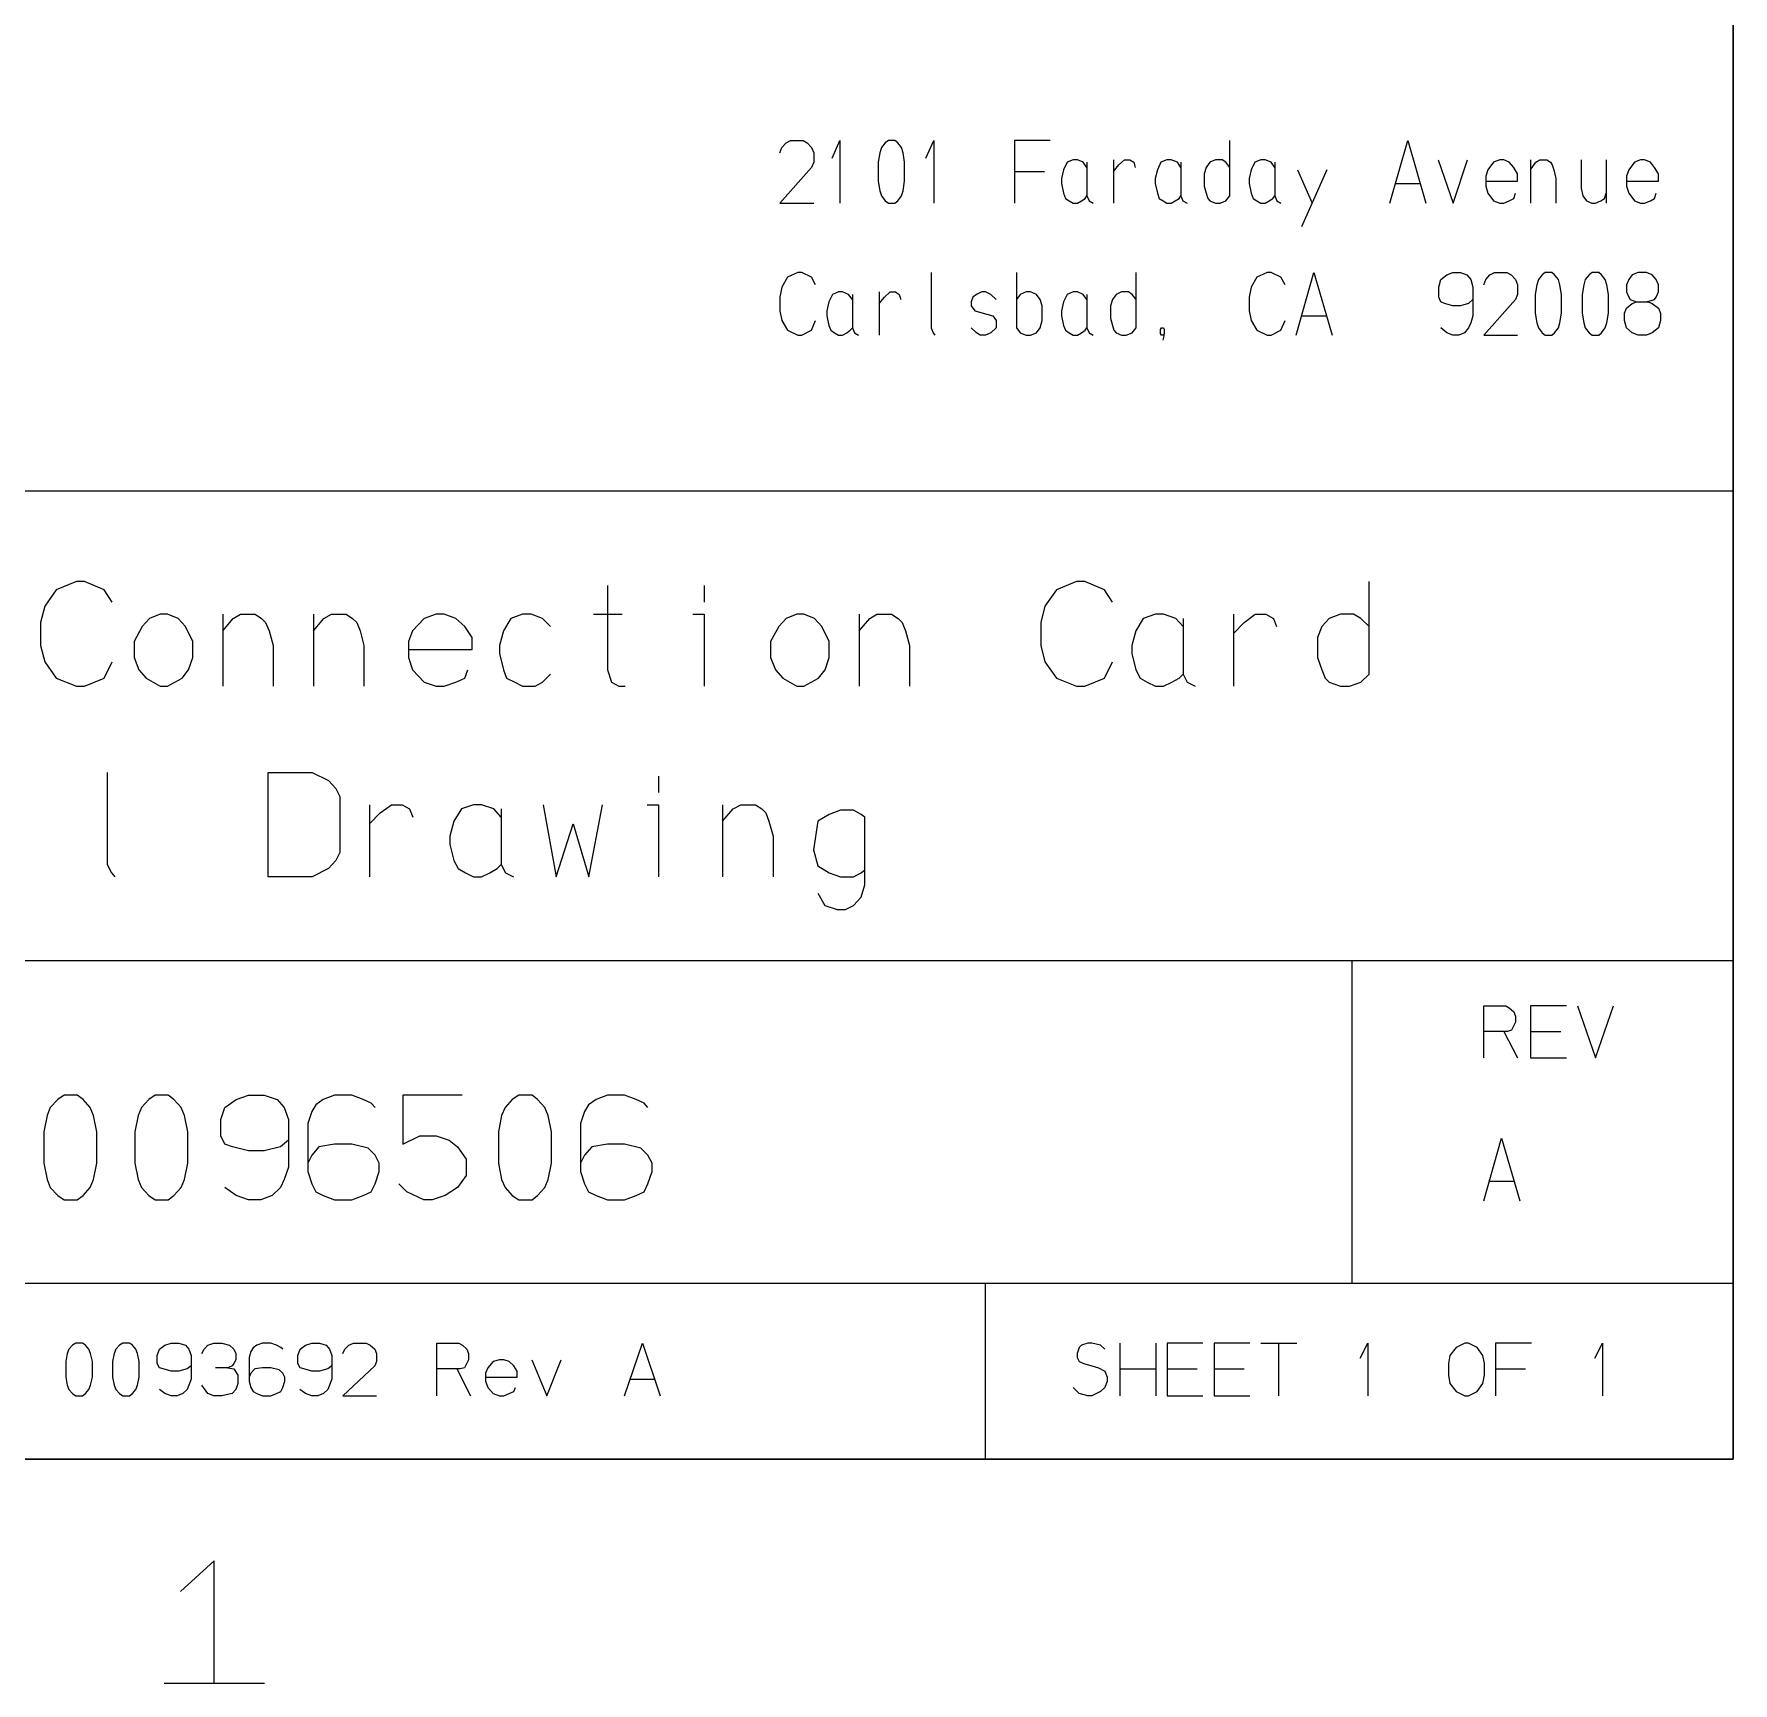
# Model space of a CAD drawing. Extents: x 0 to 1189, y 35 to 806.
# Drawn here: x 1003.1 to 1162.5, y 40.6 to 195.2 of the extents above; entities that cross this region are included whole.
import ezdxf

# ---------------------------------------------------------------- set-up
doc = ezdxf.new("R2010")
doc.units = 0
doc.layers.add('1', color=1, linetype='CONTINUOUS')

msp = doc.modelspace()

# ---------------------------------------------------------------- linework, layer by layer
at = {"layer": '1'}
for p, q in [((1162.45, 776.73), (1162.45, 61.63)), ((1162.45, 61.63), (1162.45, 199.13)), ((1073.25, 184.55), (1073.65, 185)), ((1073.65, 185), (1074.07, 185.23)), ((1074.07, 185.23), (1075.25, 185.23)), ((1075.25, 185.23), (1075.62, 185)), ((1075.62, 185), (1076.05, 184.55)), ((1077.97, 183.55), (1078.7, 185.23)), ((1078.7, 185.23), (1078.7, 179.35)), ((1082.95, 185), (1082.6, 184.55)), ((1083.25, 185.23), (1082.95, 185)), ((1083.85, 185.23), (1083.25, 185.23)), ((1084.12, 185), (1083.85, 185.23)), ((1084.47, 184.55), (1084.12, 185)), ((1086.77, 183.55), (1087.5, 185.23)), ((1087.5, 185.23), (1087.5, 179.35)), ((1098.42, 185.23), (1095.07, 185.23)), ((1095.07, 185.23), (1095.07, 179.35)), ((1115.27, 180.03), (1115.27, 185.23)), ((1130.27, 179.35), (1131.95, 185.23)), ((1131.95, 185.23), (1133.65, 179.35)), ((1073.07, 184.08), (1073.25, 184.55)), ((1076.05, 184.55), (1076.25, 184.08)), ((1076.25, 184.08), (1076.25, 183.18)), ((1082.45, 184.08), (1082.3, 183.18)), ((1082.6, 184.55), (1082.45, 184.08)), ((1084.62, 184.08), (1084.47, 184.55)), ((1084.77, 183.18), (1084.62, 184.08)), ((1100.57, 183.4), (1100, 183.18)), ((1100.97, 183.4), (1100.57, 183.4)), ((1101.52, 183.18), (1100.97, 183.4)), ((1104.37, 183.4), (1104.37, 179.35)), ((1104.87, 182.93), (1105.4, 183.4)), ((1105.4, 183.4), (1105.9, 183.4)), ((1105.9, 183.4), (1106.25, 183.18)), ((1109.37, 183.4), (1108.8, 183.18)), ((1109.77, 183.4), (1109.37, 183.4)), ((1110.35, 183.18), (1109.77, 183.4)), ((1113.92, 183.4), (1113.4, 183.18)), ((1114.55, 183.4), (1113.92, 183.4)), ((1114.9, 183.18), (1114.55, 183.4)), ((1118.17, 183.4), (1117.6, 183.18)), ((1118.57, 183.4), (1118.17, 183.4)), ((1119.15, 183.18), (1118.57, 183.4)), ((1134.8, 183.4), (1136.2, 179.35)), ((1136.2, 179.35), (1137.55, 183.4)), ((1140.57, 183.4), (1140, 183.18)), ((1140.95, 183.4), (1140.57, 183.4)), ((1141.47, 183.18), (1140.95, 183.4)), ((1143.47, 183.4), (1143.47, 179.35)), ((1143.97, 183.18), (1144.32, 183.4)), ((1144.32, 183.4), (1145, 183.4)), ((1145, 183.4), (1145.32, 183.18)), ((1148.22, 183.4), (1148.22, 180.73)), ((1150.55, 183.4), (1150.55, 179.35)), ((1153.77, 183.4), (1153.2, 183.18)), ((1154.15, 183.4), (1153.77, 183.4)), ((1154.7, 183.18), (1154.15, 183.4)), ((1076.05, 182.7), (1073.07, 179.35)), ((1076.25, 183.18), (1076.05, 182.7)), ((1082.3, 183.18), (1082.3, 181.4)), ((1084.77, 181.4), (1084.77, 183.18)), ((1095.07, 182.33), (1097.9, 182.33)), ((1099.67, 182.48), (1099.47, 181.65)), ((1099.47, 181.65), (1099.47, 181.18)), ((1100, 183.18), (1099.67, 182.48)), ((1101.87, 182.7), (1101.52, 183.18)), ((1101.87, 183.18), (1101.87, 180.03)), ((1104.37, 182.33), (1104.87, 182.93)), ((1106.25, 183.18), (1106.4, 182.7)), ((1108.47, 182.48), (1108.27, 181.65)), ((1108.27, 181.65), (1108.27, 181.18)), ((1108.8, 183.18), (1108.47, 182.48)), ((1110.67, 182.7), (1110.35, 183.18)), ((1110.67, 183.18), (1110.67, 180.03)), ((1113.05, 182.7), (1112.87, 182.1)), ((1112.87, 182.1), (1112.87, 180.95)), ((1113.4, 183.18), (1113.05, 182.7)), ((1115.27, 182.7), (1114.9, 183.18)), ((1117.27, 182.48), (1117.07, 181.65)), ((1117.07, 181.65), (1117.07, 181.18)), ((1117.6, 183.18), (1117.27, 182.48)), ((1119.47, 182.7), (1119.15, 183.18)), ((1119.47, 183.18), (1119.47, 180.03)), ((1121.6, 182.48), (1123, 179.35)), ((1124.35, 182.48), (1121.97, 177.13)), ((1139.45, 182.48), (1139.27, 181.88)), ((1139.27, 181.88), (1139.27, 180.95)), ((1140, 183.18), (1139.45, 182.48)), ((1141.9, 182.7), (1141.47, 183.18)), ((1142.25, 182.1), (1141.9, 182.7)), ((1142.25, 181.4), (1142.25, 182.1)), ((1143.47, 182.48), (1143.97, 183.18)), ((1145.32, 183.18), (1145.5, 182.93)), ((1145.5, 182.93), (1145.65, 182.48)), ((1145.65, 182.48), (1145.85, 181.65)), ((1145.85, 181.65), (1145.85, 179.35)), ((1152.67, 182.48), (1152.47, 181.88)), ((1152.47, 181.88), (1152.47, 180.95)), ((1153.2, 183.18), (1152.67, 182.48)), ((1155.1, 182.7), (1154.7, 183.18)), ((1155.45, 182.1), (1155.1, 182.7)), ((1155.45, 181.4), (1155.45, 182.1)), ((1082.3, 181.4), (1082.45, 180.5)), ((1082.45, 180.5), (1082.6, 180.03)), ((1084.47, 180.03), (1084.62, 180.5)), ((1084.62, 180.5), (1084.77, 181.4)), ((1099.47, 181.18), (1099.67, 180.28)), ((1099.67, 180.28), (1099.85, 179.8)), ((1108.27, 181.18), (1108.47, 180.28)), ((1108.47, 180.28), (1108.65, 179.8)), ((1112.87, 180.95), (1113.05, 180.28)), ((1113.05, 180.28), (1113.2, 179.8)), ((1117.07, 181.18), (1117.27, 180.28)), ((1117.27, 180.28), (1117.45, 179.8)), ((1130.77, 181.18), (1133.15, 181.18)), ((1139.27, 181.4), (1142.25, 181.4)), ((1139.27, 180.95), (1139.45, 180.28)), ((1139.45, 180.28), (1140, 179.58)), ((1141.9, 179.8), (1142.05, 180.28)), ((1148.22, 180.73), (1148.37, 180.03)), ((1150.4, 179.8), (1150.55, 180.28)), ((1152.47, 181.4), (1155.45, 181.4)), ((1152.47, 180.95), (1152.67, 180.28)), ((1152.67, 180.28), (1153.2, 179.58)), ((1155.1, 179.8), (1155.25, 180.28)), ((1073.07, 179.35), (1076.25, 179.35)), ((1082.6, 180.03), (1082.95, 179.58)), ((1082.95, 179.58), (1083.25, 179.35)), ((1083.25, 179.35), (1083.85, 179.35)), ((1083.85, 179.35), (1084.12, 179.58)), ((1084.12, 179.58), (1084.47, 180.03)), ((1099.85, 179.8), (1100.2, 179.58)), ((1100.2, 179.58), (1100.57, 179.35)), ((1100.57, 179.35), (1100.97, 179.35)), ((1100.97, 179.35), (1101.35, 179.58)), ((1101.35, 179.58), (1101.7, 179.8)), ((1101.7, 179.8), (1101.87, 180.03)), ((1101.87, 180.03), (1102.07, 179.58)), ((1102.07, 179.58), (1102.45, 179.35)), ((1108.65, 179.8), (1109, 179.58)), ((1109, 179.58), (1109.37, 179.35)), ((1109.37, 179.35), (1109.77, 179.35)), ((1109.77, 179.35), (1110.15, 179.58)), ((1110.15, 179.58), (1110.5, 179.8)), ((1110.5, 179.8), (1110.67, 180.03)), ((1110.67, 180.03), (1110.87, 179.58)), ((1110.87, 179.58), (1111.25, 179.35)), ((1113.2, 179.8), (1113.4, 179.58)), ((1113.4, 179.58), (1113.92, 179.35)), ((1113.92, 179.35), (1114.35, 179.35)), ((1114.35, 179.35), (1114.9, 179.58)), ((1114.9, 179.58), (1115.27, 180.03)), ((1117.45, 179.8), (1117.8, 179.58)), ((1117.8, 179.58), (1118.17, 179.35)), ((1118.17, 179.35), (1118.57, 179.35)), ((1118.57, 179.35), (1118.95, 179.58)), ((1118.95, 179.58), (1119.3, 179.8)), ((1119.3, 179.8), (1119.47, 180.03)), ((1119.47, 180.03), (1119.67, 179.58)), ((1119.67, 179.58), (1120.05, 179.35)), ((1140, 179.58), (1140.57, 179.35)), ((1140.57, 179.35), (1140.95, 179.35)), ((1140.95, 179.35), (1141.47, 179.58)), ((1141.47, 179.58), (1141.9, 179.8)), ((1148.37, 180.03), (1148.72, 179.58)), ((1148.72, 179.58), (1149.22, 179.35)), ((1149.22, 179.35), (1149.55, 179.35)), ((1149.55, 179.35), (1150.05, 179.58)), ((1150.05, 179.58), (1150.4, 179.8)), ((1153.2, 179.58), (1153.77, 179.35)), ((1153.77, 179.35), (1154.15, 179.35)), ((1154.15, 179.35), (1154.7, 179.58)), ((1154.7, 179.58), (1155.1, 179.8)), ((1073.8, 172.4), (1073.25, 171.48)), ((1074.75, 172.85), (1073.8, 172.4)), ((1075.12, 172.85), (1074.75, 172.85)), ((1076.05, 172.4), (1075.12, 172.85)), ((1076.42, 171.7), (1076.05, 172.4)), ((1087.27, 172.85), (1087.27, 167.65)), ((1095.27, 172.85), (1095.27, 167.65)), ((1106.47, 167.65), (1106.47, 172.85)), ((1117.8, 172.4), (1117.27, 171.48)), ((1118.75, 172.85), (1117.8, 172.4)), ((1119.15, 172.85), (1118.75, 172.85)), ((1120.05, 172.4), (1119.15, 172.85)), ((1120.45, 171.7), (1120.05, 172.4)), ((1121.47, 166.98), (1123.15, 172.85)), ((1123.15, 172.85), (1124.85, 166.98)), ((1134.87, 171.48), (1135.05, 172.18)), ((1135.05, 172.18), (1135.6, 172.63)), ((1135.6, 172.63), (1136.17, 172.85)), ((1136.17, 172.85), (1136.9, 172.85)), ((1136.9, 172.85), (1137.5, 172.63)), ((1137.5, 172.63), (1137.85, 172.18)), ((1137.85, 172.18), (1138.05, 171.48)), ((1139.07, 171.7), (1139.27, 172.18)), ((1139.27, 172.18), (1139.65, 172.63)), ((1139.65, 172.63), (1140.07, 172.85)), ((1140.07, 172.85), (1141.25, 172.85)), ((1141.25, 172.85), (1141.65, 172.63)), ((1141.65, 172.63), (1142.05, 172.18)), ((1142.05, 172.18), (1142.25, 171.7)), ((1144.2, 172.18), (1144.05, 171.7)), ((1144.55, 172.63), (1144.2, 172.18)), ((1144.85, 172.85), (1144.55, 172.63)), ((1145.47, 172.85), (1144.85, 172.85)), ((1145.72, 172.63), (1145.47, 172.85)), ((1146.07, 172.18), (1145.72, 172.63)), ((1146.22, 171.7), (1146.07, 172.18)), ((1148.6, 172.18), (1148.45, 171.7)), ((1148.95, 172.63), (1148.6, 172.18)), ((1149.25, 172.85), (1148.95, 172.63)), ((1149.87, 172.85), (1149.25, 172.85)), ((1150.12, 172.63), (1149.87, 172.85)), ((1150.47, 172.18), (1150.12, 172.63)), ((1150.62, 171.7), (1150.47, 172.18)), ((1152.67, 172.18), (1152.47, 171.7)), ((1153, 172.63), (1152.67, 172.18)), ((1153.55, 172.85), (1153, 172.63)), ((1154.35, 172.85), (1153.55, 172.85)), ((1154.87, 172.63), (1154.35, 172.85)), ((1155.25, 172.18), (1154.87, 172.63)), ((1155.45, 171.7), (1155.25, 172.18)), ((1073.25, 171.48), (1073.07, 170.55)), ((1073.07, 170.55), (1073.07, 169.25)), ((1078, 170.8), (1077.65, 170.1)), ((1078.57, 171.03), (1078, 170.8)), ((1078.95, 171.03), (1078.57, 171.03)), ((1079.52, 170.8), (1078.95, 171.03)), ((1079.87, 170.33), (1079.52, 170.8)), ((1079.87, 170.8), (1079.87, 167.65)), ((1082.37, 171.03), (1082.37, 166.98)), ((1082.37, 169.95), (1082.87, 170.55)), ((1082.87, 170.55), (1083.4, 171.03)), ((1083.4, 171.03), (1083.9, 171.03)), ((1083.9, 171.03), (1084.25, 170.8)), ((1084.25, 170.8), (1084.4, 170.33)), ((1091.17, 170.55), (1091.02, 170.1)), ((1091.52, 170.8), (1091.17, 170.55)), ((1092, 171.03), (1091.52, 170.8)), ((1092.35, 171.03), (1092, 171.03)), ((1092.85, 170.8), (1092.35, 171.03)), ((1093.35, 170.33), (1092.85, 170.8)), ((1095.6, 170.8), (1095.27, 170.33)), ((1096.17, 171.03), (1095.6, 170.8)), ((1096.57, 171.03), (1096.17, 171.03)), ((1097.12, 170.8), (1096.57, 171.03)), ((1097.47, 170.33), (1097.12, 170.8)), ((1100, 170.8), (1099.67, 170.1)), ((1100.57, 171.03), (1100, 170.8)), ((1100.97, 171.03), (1100.57, 171.03)), ((1101.52, 170.8), (1100.97, 171.03)), ((1101.87, 170.33), (1101.52, 170.8)), ((1101.87, 170.8), (1101.87, 167.65)), ((1104.6, 170.8), (1104.25, 170.33)), ((1105.12, 171.03), (1104.6, 170.8)), ((1105.75, 171.03), (1105.12, 171.03)), ((1106.1, 170.8), (1105.75, 171.03)), ((1106.47, 170.33), (1106.1, 170.8)), ((1117.27, 171.48), (1117.07, 170.55)), ((1117.07, 170.55), (1117.07, 169.25)), ((1134.87, 170.55), (1134.87, 171.48)), ((1135.05, 170.1), (1134.87, 170.55)), ((1138.05, 171.48), (1138.05, 168.8)), ((1142.25, 170.8), (1142.05, 170.33)), ((1142.25, 171.7), (1142.25, 170.8)), ((1144.05, 171.7), (1143.9, 170.8)), ((1143.9, 170.8), (1143.9, 169.03)), ((1146.37, 170.8), (1146.22, 171.7)), ((1146.37, 169.03), (1146.37, 170.8)), ((1148.45, 171.7), (1148.3, 170.8)), ((1148.3, 170.8), (1148.3, 169.03)), ((1150.77, 170.8), (1150.62, 171.7)), ((1150.77, 169.03), (1150.77, 170.8)), ((1152.47, 171.7), (1152.47, 171.03)), ((1152.47, 171.03), (1152.67, 170.55)), ((1152.67, 170.55), (1152.82, 170.33)), ((1155.1, 170.33), (1155.25, 170.55)), ((1155.25, 170.55), (1155.45, 171.03)), ((1155.45, 171.03), (1155.45, 171.7)), ((1073.07, 169.25), (1073.25, 168.35)), ((1077.65, 170.1), (1077.47, 169.25)), ((1077.47, 169.25), (1077.47, 168.8)), ((1091.02, 170.1), (1091.02, 169.73)), ((1091.02, 169.73), (1091.35, 169.25)), ((1091.35, 169.25), (1093.05, 168.8)), ((1097.67, 169.73), (1097.47, 170.33)), ((1097.67, 168.35), (1097.67, 169.73)), ((1099.67, 170.1), (1099.47, 169.25)), ((1099.47, 169.25), (1099.47, 168.8)), ((1104.25, 170.33), (1104.07, 169.73)), ((1104.07, 169.73), (1104.07, 168.58)), ((1117.07, 169.25), (1117.27, 168.35)), ((1135.4, 169.95), (1135.05, 170.1)), ((1136.17, 169.73), (1135.4, 169.95)), ((1136.9, 169.73), (1136.17, 169.73)), ((1137.65, 169.95), (1136.9, 169.73)), ((1138.05, 170.33), (1137.65, 169.95)), ((1142.05, 170.33), (1139.07, 166.98)), ((1143.9, 169.03), (1144.05, 168.13)), ((1146.22, 168.13), (1146.37, 169.03)), ((1148.3, 169.03), (1148.45, 168.13)), ((1150.62, 168.13), (1150.77, 169.03)), ((1152.27, 169.03), (1152.47, 169.5)), ((1152.27, 168.35), (1152.27, 169.03)), ((1152.47, 169.5), (1153, 169.95)), ((1152.82, 170.33), (1153.4, 170.1)), ((1153, 169.95), (1153.4, 170.1)), ((1153.4, 170.1), (1154.5, 170.1)), ((1154.35, 170.1), (1155.1, 170.33)), ((1154.5, 170.1), (1154.87, 169.95)), ((1154.87, 169.95), (1155.45, 169.5)), ((1155.45, 169.5), (1155.65, 169.03)), ((1155.65, 169.03), (1155.65, 168.35)), ((1073.25, 168.35), (1073.8, 167.43)), ((1073.8, 167.43), (1074.75, 166.98)), ((1075.12, 166.98), (1076.05, 167.43)), ((1076.05, 167.43), (1076.42, 168.35)), ((1077.47, 168.8), (1077.65, 167.88)), ((1077.65, 167.88), (1077.85, 167.43)), ((1077.85, 167.43), (1078.2, 167.2)), ((1079.35, 167.2), (1079.67, 167.43)), ((1079.67, 167.43), (1079.87, 167.65)), ((1079.87, 167.65), (1080.07, 167.2)), ((1087.27, 167.65), (1087.45, 167.2)), ((1091.52, 167.2), (1091.02, 167.65)), ((1093.35, 167.65), (1092.85, 167.2)), ((1093.05, 168.8), (1093.35, 168.35)), ((1093.35, 168.35), (1093.35, 167.65)), ((1095.27, 167.65), (1095.6, 167.2)), ((1097.12, 167.2), (1097.47, 167.65)), ((1097.47, 167.65), (1097.67, 168.35)), ((1099.47, 168.8), (1099.67, 167.88)), ((1099.67, 167.88), (1099.85, 167.43)), ((1099.85, 167.43), (1100.2, 167.2)), ((1101.35, 167.2), (1101.7, 167.43)), ((1101.7, 167.43), (1101.87, 167.65)), ((1101.87, 167.65), (1102.07, 167.2)), ((1104.07, 168.58), (1104.25, 167.88)), ((1104.25, 167.88), (1104.4, 167.43)), ((1104.4, 167.43), (1104.6, 167.2)), ((1106.1, 167.2), (1106.47, 167.65)), ((1108.77, 167.5), (1108.85, 167.65)), ((1108.77, 167.13), (1108.77, 167.5)), ((1108.85, 167.65), (1109.05, 167.65)), ((1109.05, 167.65), (1109.12, 167.5)), ((1109.12, 167.5), (1109.12, 167.13)), ((1117.27, 168.35), (1117.8, 167.43)), ((1117.8, 167.43), (1118.75, 166.98)), ((1119.15, 166.98), (1120.05, 167.43)), ((1120.05, 167.43), (1120.45, 168.35)), ((1121.97, 168.8), (1124.35, 168.8)), ((1135.6, 167.2), (1135.05, 167.65)), ((1137.65, 167.65), (1137.27, 167.2)), ((1137.85, 168.13), (1137.65, 167.65)), ((1138.05, 168.8), (1137.85, 168.13)), ((1144.05, 168.13), (1144.2, 167.65)), ((1144.2, 167.65), (1144.55, 167.2)), ((1145.72, 167.2), (1146.07, 167.65)), ((1146.07, 167.65), (1146.22, 168.13)), ((1148.45, 168.13), (1148.6, 167.65)), ((1148.6, 167.65), (1148.95, 167.2)), ((1150.12, 167.2), (1150.47, 167.65)), ((1150.47, 167.65), (1150.62, 168.13)), ((1152.47, 167.65), (1152.27, 168.35)), ((1153, 167.2), (1152.47, 167.65)), ((1155.45, 167.65), (1154.87, 167.2)), ((1155.65, 168.35), (1155.45, 167.65)), ((1074.75, 166.98), (1075.12, 166.98)), ((1078.2, 167.2), (1078.57, 166.98)), ((1078.57, 166.98), (1078.95, 166.98)), ((1078.95, 166.98), (1079.35, 167.2)), ((1080.07, 167.2), (1080.45, 166.98)), ((1087.45, 167.2), (1087.6, 166.98)), ((1091.85, 166.98), (1091.52, 167.2)), ((1092.35, 166.98), (1091.85, 166.98)), ((1092.85, 167.2), (1092.35, 166.98)), ((1095.6, 167.2), (1096.17, 166.98)), ((1096.17, 166.98), (1096.57, 166.98)), ((1096.57, 166.98), (1097.12, 167.2)), ((1100.2, 167.2), (1100.57, 166.98)), ((1100.57, 166.98), (1100.97, 166.98)), ((1100.97, 166.98), (1101.35, 167.2)), ((1102.07, 167.2), (1102.45, 166.98)), ((1104.6, 167.2), (1105.12, 166.98)), ((1105.12, 166.98), (1105.55, 166.98)), ((1105.55, 166.98), (1106.1, 167.2)), ((1108.85, 166.98), (1108.77, 167.13)), ((1109.05, 166.98), (1108.85, 166.98)), ((1109.05, 166.75), (1108.97, 166.5)), ((1109.12, 167.13), (1109.05, 166.98)), ((1109.12, 167.13), (1109.05, 166.75)), ((1118.75, 166.98), (1119.15, 166.98)), ((1136.17, 166.98), (1135.6, 167.2)), ((1136.75, 166.98), (1136.17, 166.98)), ((1137.27, 167.2), (1136.75, 166.98)), ((1139.07, 166.98), (1142.25, 166.98)), ((1144.55, 167.2), (1144.85, 166.98)), ((1144.85, 166.98), (1145.47, 166.98)), ((1145.47, 166.98), (1145.72, 167.2)), ((1148.95, 167.2), (1149.25, 166.98)), ((1149.25, 166.98), (1149.87, 166.98)), ((1149.87, 166.98), (1150.12, 167.2)), ((1153.55, 166.98), (1153, 167.2)), ((1154.35, 166.98), (1153.55, 166.98)), ((1154.87, 167.2), (1154.35, 166.98)), ((865.43, 152.38), (1162.45, 152.38)), ((1007.12, 143.88), (1005.2, 143.1)), ((1007.87, 143.88), (1007.12, 143.88)), ((1009.72, 143.1), (1007.87, 143.88)), ((1056.9, 143.5), (1056.9, 135.6)), ((1065.97, 143.5), (1065.97, 141.95)), ((1100.9, 143.88), (1099, 143.1)), ((1101.67, 143.88), (1100.9, 143.88)), ((1103.5, 143.1), (1101.67, 143.88)), ((1128.32, 135.2), (1128.32, 143.88)), ((1005.2, 143.1), (1004.15, 141.58)), ((1010.47, 141.95), (1009.72, 143.1)), ((1099, 143.1), (1097.92, 141.58)), ((1104.27, 141.95), (1103.5, 143.1)), ((1004.15, 141.58), (1003.75, 140.05)), ((1013.97, 140.43), (1013.27, 139.68)), ((1014.95, 140.83), (1013.97, 140.43)), ((1015.65, 140.83), (1014.95, 140.83)), ((1016.65, 140.43), (1015.65, 140.83)), ((1017.32, 139.68), (1016.65, 140.43)), ((1020.82, 140.83), (1020.82, 134.08)), ((1020.82, 139.28), (1021.8, 140.43)), ((1021.8, 140.43), (1022.5, 140.83)), ((1022.5, 140.83), (1023.87, 140.83)), ((1023.87, 140.83), (1024.47, 140.43)), ((1024.47, 140.43), (1024.85, 140.05)), ((1029.35, 140.83), (1029.35, 134.08)), ((1029.35, 139.28), (1030.32, 140.43)), ((1030.32, 140.43), (1031.02, 140.83)), ((1031.02, 140.83), (1032.4, 140.83)), ((1032.4, 140.83), (1033, 140.43)), ((1033, 140.43), (1033.4, 140.05)), ((1039.7, 140.43), (1038.62, 139.28)), ((1040.85, 140.83), (1039.7, 140.43)), ((1041.6, 140.83), (1040.85, 140.83)), ((1042.67, 140.43), (1041.6, 140.83)), ((1043.52, 139.68), (1042.67, 140.43)), ((1047.85, 140.43), (1047.15, 139.28)), ((1048.92, 140.83), (1047.85, 140.43)), ((1049.75, 140.83), (1048.92, 140.83)), ((1050.82, 140.43), (1049.75, 140.83)), ((1051.57, 139.68), (1050.82, 140.43)), ((1055.6, 140.83), (1058.27, 140.83)), ((1064.9, 140.83), (1065.97, 140.83)), ((1065.97, 140.83), (1065.97, 134.08)), ((1073.65, 140.43), (1072.97, 139.68)), ((1074.65, 140.83), (1073.65, 140.43)), ((1075.32, 140.83), (1074.65, 140.83)), ((1076.32, 140.43), (1075.32, 140.83)), ((1077.02, 139.68), (1076.32, 140.43)), ((1080.5, 140.83), (1080.5, 134.08)), ((1080.5, 139.28), (1081.5, 140.43)), ((1081.5, 140.43), (1082.17, 140.83)), ((1082.17, 140.83), (1083.55, 140.83)), ((1083.55, 140.83), (1084.17, 140.43)), ((1084.17, 140.43), (1084.55, 140.05)), ((1097.92, 141.58), (1097.55, 140.05)), ((1107.15, 140.43), (1106.45, 139.28)), ((1108.3, 140.83), (1107.15, 140.43)), ((1109.05, 140.83), (1108.3, 140.83)), ((1110.2, 140.43), (1109.05, 140.83)), ((1110.9, 139.68), (1110.2, 140.43)), ((1110.9, 140.43), (1110.9, 135.2)), ((1115.6, 140.83), (1115.6, 134.08)), ((1116.6, 140.05), (1117.65, 140.83)), ((1117.65, 140.83), (1118.65, 140.83)), ((1118.65, 140.83), (1119.35, 140.43)), ((1119.35, 140.43), (1119.65, 139.68)), ((1124.57, 140.43), (1123.9, 139.68)), ((1125.65, 140.83), (1124.57, 140.43)), ((1126.87, 140.83), (1125.65, 140.83)), ((1127.55, 140.43), (1126.87, 140.83)), ((1128.32, 139.68), (1127.55, 140.43)), ((1003.75, 140.05), (1003.75, 137.88)), ((1013.27, 139.68), (1012.52, 138.28)), ((1018.02, 138.28), (1017.32, 139.68)), ((1024.85, 140.05), (1025.17, 139.28)), ((1025.17, 139.28), (1025.55, 137.88)), ((1033.4, 140.05), (1033.7, 139.28)), ((1033.7, 139.28), (1034.07, 137.88)), ((1038.62, 139.28), (1038.25, 138.28)), ((1044.2, 138.65), (1043.52, 139.68)), ((1044.2, 137.5), (1044.2, 138.65)), ((1047.15, 139.28), (1046.77, 137.88)), ((1072.97, 139.68), (1072.2, 138.28)), ((1077.7, 138.28), (1077.02, 139.68)), ((1084.55, 140.05), (1084.85, 139.28)), ((1084.85, 139.28), (1085.22, 137.88)), ((1097.55, 140.05), (1097.55, 137.88)), ((1106.45, 139.28), (1106.07, 137.88)), ((1115.6, 139.03), (1116.6, 140.05)), ((1123.9, 139.68), (1123.5, 138.65)), ((1123.5, 138.65), (1123.5, 136.75)), ((1003.75, 137.88), (1004.15, 136.35)), ((1012.52, 138.28), (1012.52, 136.75)), ((1018.02, 136.75), (1018.02, 138.28)), ((1025.55, 137.88), (1025.55, 134.08)), ((1034.07, 137.88), (1034.07, 134.08)), ((1038.25, 138.28), (1038.25, 136.75)), ((1038.25, 137.5), (1044.2, 137.5)), ((1046.77, 137.88), (1046.77, 137.13)), ((1046.77, 137.13), (1047.15, 135.6)), ((1072.2, 138.28), (1072.2, 136.75)), ((1077.7, 136.75), (1077.7, 138.28)), ((1085.22, 137.88), (1085.22, 134.08)), ((1097.55, 137.88), (1097.92, 136.35)), ((1106.07, 137.88), (1106.07, 137.13)), ((1106.07, 137.13), (1106.45, 135.6)), ((1004.15, 136.35), (1005.2, 134.83)), ((1009.72, 134.83), (1010.47, 136.35)), ((1012.52, 136.75), (1012.97, 135.6)), ((1012.97, 135.6), (1013.65, 134.83)), ((1017.02, 134.83), (1017.62, 135.6)), ((1017.62, 135.6), (1018.02, 136.75)), ((1038.25, 136.75), (1038.62, 135.6)), ((1038.62, 135.6), (1039.7, 134.45)), ((1043.52, 134.83), (1043.82, 135.6)), ((1047.15, 135.6), (1047.45, 134.83)), ((1056.9, 135.6), (1057.27, 134.45)), ((1072.2, 136.75), (1072.65, 135.6)), ((1072.65, 135.6), (1073.35, 134.83)), ((1076.7, 134.83), (1077.32, 135.6)), ((1077.32, 135.6), (1077.7, 136.75)), ((1097.92, 136.35), (1099, 134.83)), ((1103.5, 134.83), (1104.27, 136.35)), ((1106.45, 135.6), (1106.85, 134.83)), ((1123.5, 136.75), (1123.9, 135.6)), ((1123.9, 135.6), (1124.2, 134.83)), ((1005.2, 134.83), (1007.12, 134.08)), ((1007.12, 134.08), (1007.87, 134.08)), ((1007.87, 134.08), (1009.72, 134.83)), ((1013.65, 134.83), (1014.95, 134.08)), ((1014.95, 134.08), (1015.65, 134.08)), ((1015.65, 134.08), (1017.02, 134.83)), ((1039.7, 134.45), (1040.85, 134.08)), ((1040.85, 134.08), (1041.6, 134.08)), ((1041.6, 134.08), (1042.67, 134.45)), ((1042.67, 134.45), (1043.52, 134.83)), ((1047.45, 134.83), (1048.22, 134.45)), ((1048.22, 134.45), (1048.92, 134.08)), ((1048.92, 134.08), (1050.12, 134.08)), ((1050.12, 134.08), (1050.82, 134.45)), ((1050.82, 134.45), (1051.57, 135.2)), ((1057.27, 134.45), (1057.97, 134.08)), ((1057.97, 134.08), (1058.57, 134.08)), ((1073.35, 134.83), (1074.65, 134.08)), ((1074.65, 134.08), (1075.32, 134.08)), ((1075.32, 134.08), (1076.7, 134.83)), ((1099, 134.83), (1100.9, 134.08)), ((1100.9, 134.08), (1101.67, 134.08)), ((1101.67, 134.08), (1103.5, 134.83)), ((1106.85, 134.83), (1107.52, 134.45)), ((1107.52, 134.45), (1108.3, 134.08)), ((1108.3, 134.08), (1109.05, 134.08)), ((1109.05, 134.08), (1109.82, 134.45)), ((1109.82, 134.45), (1110.5, 134.83)), ((1110.5, 134.83), (1110.9, 135.2)), ((1110.9, 135.2), (1111.27, 134.45)), ((1111.27, 134.45), (1112.02, 134.08)), ((1124.2, 134.83), (1124.57, 134.45)), ((1124.57, 134.45), (1125.65, 134.08)), ((1125.65, 134.08), (1126.5, 134.08)), ((1126.5, 134.08), (1127.55, 134.45)), ((1127.55, 134.45), (1128.32, 135.2)), ((1010, 126), (1010, 117.35)), ((1025.08, 116.2), (1025.08, 126)), ((1025.08, 126), (1029.2, 126)), ((1029.2, 126), (1030.73, 125.25)), ((1030.73, 125.25), (1031.43, 124.48)), ((1031.43, 124.48), (1031.8, 123.73)), ((1061.7, 125.63), (1061.7, 124.1)), ((1031.8, 123.73), (1031.8, 118.5)), ((1034.6, 122.95), (1034.6, 116.2)), ((1035.6, 122.2), (1036.65, 122.95)), ((1036.65, 122.95), (1037.65, 122.95)), ((1037.65, 122.95), (1038.35, 122.58)), ((1044.35, 122.95), (1043.2, 122.58)), ((1045.1, 122.95), (1044.35, 122.95)), ((1046.25, 122.58), (1045.1, 122.95)), ((1050.88, 122.95), (1052.1, 116.2)), ((1055.15, 116.2), (1056.45, 122.95)), ((1060.63, 122.95), (1061.7, 122.95)), ((1061.7, 122.95), (1061.7, 116.2)), ((1067.7, 122.95), (1067.7, 116.2)), ((1068.7, 122.58), (1069.4, 122.95)), ((1069.4, 122.95), (1070.78, 122.95)), ((1070.78, 122.95), (1071.38, 122.58)), ((1034.6, 121.18), (1035.6, 122.2)), ((1038.35, 122.58), (1038.65, 121.8)), ((1042.5, 121.43), (1042.13, 120.03)), ((1043.2, 122.58), (1042.5, 121.43)), ((1046.95, 121.8), (1046.25, 122.58)), ((1046.95, 122.58), (1046.95, 117.35)), ((1052.1, 116.2), (1053.7, 121.18)), ((1053.7, 121.18), (1055.15, 116.2)), ((1067.7, 121.43), (1068.7, 122.58)), ((1071.38, 122.58), (1071.75, 122.2)), ((1071.75, 122.2), (1072.05, 121.43)), ((1072.05, 121.43), (1072.45, 120.03)), ((1076.63, 121.43), (1076.23, 118.75)), ((1077.68, 122.05), (1076.63, 121.43)), ((1078.75, 122.45), (1077.68, 122.05)), ((1079.98, 122.45), (1078.75, 122.45)), ((1080.68, 122.05), (1079.98, 122.45)), ((1081.05, 121.8), (1080.68, 122.05)), ((1081.05, 115.45), (1081.05, 121.8)), ((1042.13, 120.03), (1042.13, 119.25)), ((1072.45, 120.03), (1072.45, 116.2)), ((1031.8, 118.5), (1031.43, 117.73)), ((1042.13, 119.25), (1042.5, 117.73)), ((1076.23, 118.75), (1076.63, 117.23)), ((1010, 117.35), (1010.4, 116.58)), ((1010.4, 116.58), (1010.7, 116.2)), ((1030.73, 116.98), (1029.2, 116.2)), ((1031.43, 117.73), (1030.73, 116.98)), ((1042.5, 117.73), (1042.9, 116.98)), ((1042.9, 116.98), (1043.58, 116.58)), ((1043.58, 116.58), (1044.35, 116.2)), ((1045.1, 116.2), (1045.88, 116.58)), ((1045.88, 116.58), (1046.55, 116.98)), ((1046.55, 116.98), (1046.95, 117.35)), ((1046.95, 117.35), (1047.33, 116.58)), ((1047.33, 116.58), (1048.08, 116.2)), ((1076.63, 117.23), (1077.68, 116.58)), ((1077.68, 116.58), (1078.75, 116.2)), ((1079.98, 116.2), (1080.68, 116.58)), ((1080.68, 116.58), (1081.05, 116.85)), ((1029.2, 116.2), (1025.08, 116.2)), ((1044.35, 116.2), (1045.1, 116.2)), ((1078.75, 116.2), (1079.98, 116.2)), ((1080.68, 114.3), (1081.05, 115.45)), ((1076.63, 114.68), (1077.3, 113.53)), ((1077.3, 113.53), (1078.45, 113.15)), ((1078.45, 113.15), (1079.23, 113.15)), ((1079.23, 113.15), (1079.98, 113.53)), ((1079.98, 113.53), (1080.68, 114.3)), ((865.43, 108.38), (1162.45, 108.38)), ((1126.7, 108.38), (1126.7, 78.13)), ((1139.07, 99.23), (1139.07, 104.13)), ((1139.07, 104.13), (1141.15, 104.13)), ((1141.15, 104.13), (1141.47, 103.93)), ((1141.47, 103.93), (1141.9, 103.55)), ((1146.85, 104.13), (1143.47, 104.13)), ((1143.47, 104.13), (1143.47, 99.23)), ((1147.87, 104.13), (1149.55, 99.23)), ((1149.55, 99.23), (1151.25, 104.13)), ((1142.05, 102.6), (1141.67, 101.83)), ((1141.9, 103.55), (1142.05, 103.15)), ((1142.05, 103.15), (1142.05, 102.6)), ((1141.3, 101.7), (1139.07, 101.7)), ((1140.95, 101.7), (1142.25, 99.23)), ((1141.67, 101.83), (1141.3, 101.7)), ((1143.47, 101.7), (1146.3, 101.7)), ((1143.47, 99.23), (1146.85, 99.23)), ((1005.95, 95.75), (1005.35, 95.35)), ((1007.18, 95.75), (1005.95, 95.75)), ((1007.73, 95.35), (1007.18, 95.75)), ((1014.48, 95.75), (1013.88, 95.35)), ((1015.7, 95.75), (1014.48, 95.75)), ((1016.25, 95.35), (1015.7, 95.75)), ((1022.1, 95.35), (1023.25, 95.75)), ((1023.25, 95.75), (1024.7, 95.75)), ((1024.7, 95.75), (1025.93, 95.35)), ((1031.3, 95.75), (1030.25, 95.35)), ((1032.93, 95.75), (1031.3, 95.75)), ((1033.98, 95.35), (1032.93, 95.75)), ((1043.28, 95.75), (1037.7, 95.75)), ((1037.7, 95.75), (1037.7, 91.15)), ((1048.6, 95.75), (1047.98, 95.35)), ((1049.83, 95.75), (1048.6, 95.75)), ((1050.35, 95.35), (1049.83, 95.75)), ((1056.9, 95.75), (1055.83, 95.35)), ((1058.5, 95.75), (1056.9, 95.75)), ((1059.58, 95.35), (1058.5, 95.75)), ((1004.65, 94.6), (1004.35, 93.83)), ((1005.35, 95.35), (1004.65, 94.6)), ((1008.4, 94.6), (1007.73, 95.35)), ((1008.7, 93.83), (1008.4, 94.6)), ((1013.2, 94.6), (1012.88, 93.83)), ((1013.88, 95.35), (1013.2, 94.6)), ((1016.93, 94.6), (1016.25, 95.35)), ((1017.23, 93.83), (1016.93, 94.6)), ((1020.65, 93.45), (1021.03, 94.6)), ((1021.03, 94.6), (1022.1, 95.35)), ((1025.93, 95.35), (1026.6, 94.6)), ((1026.6, 94.6), (1026.98, 93.45)), ((1029.18, 94.2), (1028.8, 93.08)), ((1029.55, 94.85), (1029.18, 94.2)), ((1030.25, 95.35), (1029.55, 94.85)), ((1034.75, 94.98), (1033.98, 95.35)), ((1035.13, 94.6), (1034.75, 94.98)), ((1047.3, 94.6), (1046.98, 93.83)), ((1047.98, 95.35), (1047.3, 94.6)), ((1051.03, 94.6), (1050.35, 95.35)), ((1051.35, 93.83), (1051.03, 94.6)), ((1054.75, 94.2), (1054.38, 93.08)), ((1055.13, 94.85), (1054.75, 94.2)), ((1055.83, 95.35), (1055.13, 94.85)), ((1060.33, 94.98), (1059.58, 95.35)), ((1060.7, 94.6), (1060.33, 94.98)), ((1004.35, 93.83), (1004.05, 92.3)), ((1009.03, 92.3), (1008.7, 93.83)), ((1012.88, 93.83), (1012.58, 92.3)), ((1017.55, 92.3), (1017.23, 93.83)), ((1020.65, 91.93), (1020.65, 93.45)), ((1026.98, 93.45), (1026.98, 89)), ((1028.8, 93.08), (1028.8, 88.6)), ((1046.98, 93.83), (1046.68, 92.3)), ((1051.65, 92.3), (1051.35, 93.83)), ((1054.38, 93.08), (1054.38, 88.6)), ((1004.05, 92.3), (1004.05, 89.38)), ((1009.03, 89.38), (1009.03, 92.3)), ((1012.58, 92.3), (1012.58, 89.38)), ((1017.55, 89.38), (1017.55, 92.3)), ((1021.03, 91.15), (1020.65, 91.93)), ((1021.73, 90.9), (1021.03, 91.15)), ((1023.25, 90.53), (1021.73, 90.9)), ((1026.23, 90.9), (1024.7, 90.53)), ((1026.98, 91.53), (1026.23, 90.9)), ((1029.85, 90.9), (1029.18, 90.13)), ((1031.3, 91.15), (1029.85, 90.9)), ((1032.93, 91.15), (1031.3, 91.15)), ((1034.45, 90.78), (1032.93, 91.15)), ((1037.7, 91.15), (1039.3, 91.93)), ((1039.3, 91.93), (1040.83, 91.93)), ((1040.83, 91.93), (1042.05, 91.53)), ((1042.05, 91.53), (1042.83, 90.9)), ((1042.83, 90.9), (1043.65, 89.75)), ((1046.68, 92.3), (1046.68, 89.38)), ((1051.65, 89.38), (1051.65, 92.3)), ((1055.43, 90.9), (1054.75, 90.13)), ((1056.9, 91.15), (1055.43, 90.9)), ((1058.5, 91.15), (1056.9, 91.15)), ((1060.03, 90.78), (1058.5, 91.15)), ((1139.08, 85.83), (1140.75, 91.73)), ((1140.75, 91.73), (1142.45, 85.83)), ((1004.05, 89.38), (1004.35, 87.85)), ((1008.7, 87.85), (1009.03, 89.38)), ((1012.58, 89.38), (1012.88, 87.85)), ((1017.23, 87.85), (1017.55, 89.38)), ((1024.7, 90.53), (1023.25, 90.53)), ((1029.18, 90.13), (1028.8, 89.38)), ((1035.13, 90.13), (1034.45, 90.78)), ((1035.5, 89.38), (1035.13, 90.13)), ((1035.5, 88.6), (1035.5, 89.38)), ((1043.65, 89.75), (1043.65, 88.23)), ((1046.68, 89.38), (1046.98, 87.85)), ((1051.35, 87.85), (1051.65, 89.38)), ((1054.75, 90.13), (1054.38, 89.38)), ((1060.7, 90.13), (1060.03, 90.78)), ((1061.1, 89.38), (1060.7, 90.13)), ((1061.1, 88.6), (1061.1, 89.38)), ((1004.35, 87.85), (1004.65, 87.08)), ((1008.4, 87.08), (1008.7, 87.85)), ((1012.88, 87.85), (1013.2, 87.08)), ((1016.93, 87.08), (1017.23, 87.85)), ((1026.6, 87.85), (1026.23, 87.08)), ((1026.98, 89), (1026.6, 87.85)), ((1028.8, 88.6), (1029.18, 87.45)), ((1035.13, 87.45), (1035.5, 88.6)), ((1043.65, 88.23), (1042.83, 87.08)), ((1046.98, 87.85), (1047.3, 87.08)), ((1051.03, 87.08), (1051.35, 87.85)), ((1054.38, 88.6), (1054.75, 87.45)), ((1060.7, 87.45), (1061.1, 88.6)), ((1139.58, 87.68), (1141.95, 87.68)), ((1004.65, 87.08), (1005.35, 86.33)), ((1005.35, 86.33), (1005.95, 85.93)), ((1007.18, 85.93), (1007.73, 86.33)), ((1007.73, 86.33), (1008.4, 87.08)), ((1013.2, 87.08), (1013.88, 86.33)), ((1013.88, 86.33), (1014.48, 85.93)), ((1015.7, 85.93), (1016.25, 86.33)), ((1016.25, 86.33), (1016.93, 87.08)), ((1022.1, 86.33), (1021.03, 87.08)), ((1023.25, 85.93), (1022.1, 86.33)), ((1025.45, 86.33), (1024.4, 85.93)), ((1026.23, 87.08), (1025.45, 86.33)), ((1029.18, 87.45), (1029.55, 86.7)), ((1029.55, 86.7), (1030.25, 86.33)), ((1030.25, 86.33), (1031.3, 85.93)), ((1032.93, 85.93), (1033.98, 86.33)), ((1033.98, 86.33), (1034.75, 86.7)), ((1034.75, 86.7), (1035.13, 87.45)), ((1038.08, 86.7), (1037.33, 87.45)), ((1039.68, 85.93), (1038.08, 86.7)), ((1041.68, 86.33), (1040.45, 85.93)), ((1042.83, 87.08), (1041.68, 86.33)), ((1047.3, 87.08), (1047.98, 86.33)), ((1047.98, 86.33), (1048.6, 85.93)), ((1049.83, 85.93), (1050.35, 86.33)), ((1050.35, 86.33), (1051.03, 87.08)), ((1054.75, 87.45), (1055.13, 86.7)), ((1055.13, 86.7), (1055.83, 86.33)), ((1055.83, 86.33), (1056.9, 85.93)), ((1058.5, 85.93), (1059.58, 86.33)), ((1059.58, 86.33), (1060.33, 86.7)), ((1060.33, 86.7), (1060.7, 87.45)), ((1005.95, 85.93), (1007.18, 85.93)), ((1014.48, 85.93), (1015.7, 85.93)), ((1024.4, 85.93), (1023.25, 85.93)), ((1031.3, 85.93), (1032.93, 85.93)), ((1040.45, 85.93), (1039.68, 85.93)), ((1048.6, 85.93), (1049.83, 85.93)), ((1056.9, 85.93), (1058.5, 85.93)), ((865.43, 78.13), (1162.45, 78.13)), ((1092.33, 78.13), (1092.33, 61.63)), ((1006.4, 71.93), (1006.25, 71.53)), ((1006.75, 72.3), (1006.4, 71.93)), ((1007.05, 72.5), (1006.75, 72.3)), ((1007.68, 72.5), (1007.05, 72.5)), ((1007.95, 72.3), (1007.68, 72.5)), ((1008.28, 71.93), (1007.95, 72.3)), ((1008.43, 71.53), (1008.28, 71.93)), ((1010.8, 71.93), (1010.65, 71.53)), ((1011.15, 72.3), (1010.8, 71.93)), ((1011.45, 72.5), (1011.15, 72.3)), ((1012.08, 72.5), (1011.45, 72.5)), ((1012.35, 72.3), (1012.08, 72.5)), ((1012.68, 71.93), (1012.35, 72.3)), ((1012.83, 71.53), (1012.68, 71.93)), ((1014.68, 71.35), (1014.88, 71.93)), ((1014.88, 71.93), (1015.4, 72.3)), ((1015.4, 72.3), (1015.98, 72.5)), ((1015.98, 72.5), (1016.7, 72.5)), ((1016.7, 72.5), (1017.33, 72.3)), ((1017.33, 72.3), (1017.65, 71.93)), ((1017.65, 71.93), (1017.85, 71.35)), ((1018.88, 71.53), (1019.08, 71.93)), ((1019.08, 71.93), (1019.42, 72.3)), ((1019.42, 72.3), (1020, 72.5)), ((1020, 72.5), (1020.75, 72.5)), ((1020.75, 72.5), (1021.47, 72.3)), ((1021.47, 72.3), (1021.88, 71.93)), ((1021.88, 71.93), (1022.05, 71.53)), ((1023.47, 71.73), (1023.3, 71.15)), ((1023.67, 72.05), (1023.47, 71.73)), ((1024.02, 72.3), (1023.67, 72.05)), ((1024.55, 72.5), (1024.02, 72.3)), ((1025.35, 72.5), (1024.55, 72.5)), ((1025.87, 72.3), (1025.35, 72.5)), ((1026.27, 72.1), (1025.87, 72.3)), ((1026.45, 71.93), (1026.27, 72.1)), ((1027.88, 71.35), (1028.08, 71.93)), ((1028.08, 71.93), (1028.6, 72.3)), ((1028.6, 72.3), (1029.18, 72.5)), ((1029.18, 72.5), (1029.9, 72.5)), ((1029.9, 72.5), (1030.53, 72.3)), ((1030.53, 72.3), (1030.85, 71.93)), ((1030.85, 71.93), (1031.05, 71.35)), ((1032.1, 71.53), (1032.28, 71.93)), ((1032.28, 71.93), (1032.65, 72.3)), ((1032.65, 72.3), (1033.08, 72.5)), ((1033.08, 72.5), (1034.28, 72.5)), ((1034.28, 72.5), (1034.65, 72.3)), ((1034.65, 72.3), (1035.08, 71.93)), ((1035.08, 71.93), (1035.25, 71.53)), ((1040.9, 67.58), (1040.9, 72.5)), ((1040.9, 72.5), (1042.95, 72.5)), ((1042.95, 72.5), (1043.3, 72.3)), ((1043.3, 72.3), (1043.73, 71.93)), ((1043.73, 71.93), (1043.88, 71.53)), ((1058.5, 67.58), (1060.18, 72.5)), ((1060.18, 72.5), (1061.85, 67.58)), ((1101.15, 72.1), (1100.95, 71.53)), ((1101.35, 72.3), (1101.15, 72.1)), ((1101.95, 72.5), (1101.35, 72.3)), ((1102.33, 72.5), (1101.95, 72.5)), ((1103.13, 72.3), (1102.33, 72.5)), ((1103.55, 71.93), (1103.13, 72.3)), ((1104.98, 67.58), (1104.98, 72.5)), ((1108.33, 72.5), (1108.33, 67.58)), ((1112.73, 72.5), (1109.38, 72.5)), ((1109.38, 72.5), (1109.38, 67.58)), ((1117.15, 72.5), (1113.78, 72.5)), ((1113.78, 72.5), (1113.78, 67.58)), ((1118.18, 72.5), (1121.55, 72.5)), ((1119.85, 67.58), (1119.85, 72.5)), ((1127.48, 71.08), (1128.2, 72.5)), ((1128.2, 72.5), (1128.2, 67.58)), ((1136.48, 72.1), (1135.9, 71.35)), ((1137.3, 72.5), (1136.48, 72.1)), ((1137.63, 72.5), (1137.3, 72.5)), ((1138.45, 72.1), (1137.63, 72.5)), ((1139, 71.35), (1138.45, 72.1)), ((1143.55, 72.5), (1140.18, 72.5)), ((1140.18, 72.5), (1140.18, 67.58)), ((1149.48, 71.08), (1150.2, 72.5)), ((1150.2, 72.5), (1150.2, 67.58)), ((1006.25, 71.53), (1006.1, 70.78)), ((1006.1, 70.78), (1006.1, 69.3)), ((1008.6, 70.78), (1008.43, 71.53)), ((1008.6, 69.3), (1008.6, 70.78)), ((1010.65, 71.53), (1010.5, 70.78)), ((1010.5, 70.78), (1010.5, 69.3)), ((1013, 70.78), (1012.83, 71.53)), ((1013, 69.3), (1013, 70.78)), ((1014.68, 70.58), (1014.68, 71.35)), ((1014.88, 70.2), (1014.68, 70.58)), ((1015.23, 70.08), (1014.88, 70.2)), ((1017.85, 70.38), (1017.48, 70.08)), ((1017.85, 71.35), (1017.85, 69.13)), ((1021.3, 70.2), (1020.15, 70.2)), ((1021.72, 70.38), (1021.3, 70.2)), ((1021.3, 70.2), (1021.88, 70.08)), ((1021.88, 70.58), (1021.72, 70.38)), ((1022.05, 70.95), (1021.88, 70.58)), ((1022.05, 71.53), (1022.05, 70.95)), ((1023.3, 71.15), (1023.3, 68.93)), ((1024.55, 70.2), (1023.82, 70.08)), ((1025.35, 70.2), (1024.55, 70.2)), ((1026.12, 70), (1025.35, 70.2)), ((1027.88, 70.58), (1027.88, 71.35)), ((1028.08, 70.2), (1027.88, 70.58)), ((1028.43, 70.08), (1028.08, 70.2)), ((1031.05, 70.38), (1030.68, 70.08)), ((1031.05, 71.35), (1031.05, 69.13)), ((1035.08, 70.38), (1032.1, 67.58)), ((1035.25, 70.78), (1035.08, 70.38)), ((1035.25, 71.53), (1035.25, 70.78)), ((1043.5, 70.2), (1043.1, 70.08)), ((1043.88, 70.95), (1043.5, 70.2)), ((1043.88, 71.53), (1043.88, 70.95)), ((1045.68, 70.2), (1045.48, 69.68)), ((1046.2, 70.78), (1045.68, 70.2)), ((1046.78, 70.95), (1046.2, 70.78)), ((1047.18, 70.95), (1046.78, 70.95)), ((1047.7, 70.78), (1047.18, 70.95)), ((1048.13, 70.38), (1047.7, 70.78)), ((1048.45, 69.88), (1048.13, 70.38)), ((1049.8, 70.95), (1051.23, 67.58)), ((1051.23, 67.58), (1052.55, 70.95)), ((1100.95, 71.53), (1100.95, 71.15)), ((1100.95, 71.15), (1101.15, 70.78)), ((1101.15, 70.78), (1101.58, 70.58)), ((1101.58, 70.58), (1102.33, 70.38)), ((1102.33, 70.38), (1102.95, 70.2)), ((1102.95, 70.2), (1103.55, 69.88)), ((1135.9, 71.35), (1135.78, 70.58)), ((1135.78, 70.58), (1135.78, 69.5)), ((1139.15, 70.58), (1139, 71.35)), ((1139.15, 69.5), (1139.15, 70.58)), ((1006.1, 69.3), (1006.25, 68.55)), ((1006.25, 68.55), (1006.4, 68.15)), ((1008.28, 68.15), (1008.43, 68.55)), ((1008.43, 68.55), (1008.6, 69.3)), ((1010.5, 69.3), (1010.65, 68.55)), ((1010.65, 68.55), (1010.8, 68.15)), ((1012.68, 68.15), (1012.83, 68.55)), ((1012.83, 68.55), (1013, 69.3)), ((1015.98, 69.88), (1015.23, 70.08)), ((1016.7, 69.88), (1015.98, 69.88)), ((1017.48, 70.08), (1016.7, 69.88)), ((1017.65, 68.55), (1017.48, 68.15)), ((1017.85, 69.13), (1017.65, 68.55)), ((1019.42, 67.78), (1018.88, 68.55)), ((1021.88, 70.08), (1022.25, 69.5)), ((1022.25, 68.73), (1022.05, 68.15)), ((1022.25, 69.5), (1022.25, 68.73)), ((1023.47, 69.68), (1023.3, 69.3)), ((1023.3, 68.93), (1023.47, 68.35)), ((1023.82, 70.08), (1023.47, 69.68)), ((1026.45, 69.68), (1026.12, 70)), ((1026.65, 69.3), (1026.45, 69.68)), ((1026.45, 68.35), (1026.65, 68.93)), ((1026.65, 68.93), (1026.65, 69.3)), ((1029.18, 69.88), (1028.43, 70.08)), ((1029.9, 69.88), (1029.18, 69.88)), ((1030.68, 70.08), (1029.9, 69.88)), ((1030.85, 68.55), (1030.67, 68.15)), ((1031.05, 69.13), (1030.85, 68.55)), ((1043.1, 70.08), (1040.9, 70.08)), ((1042.78, 70.08), (1044.05, 67.58)), ((1045.48, 69.68), (1045.48, 68.93)), ((1045.48, 69.3), (1048.45, 69.3)), ((1045.48, 68.93), (1045.68, 68.35)), ((1048.45, 69.3), (1048.45, 69.88)), ((1059, 69.13), (1061.35, 69.13)), ((1103.55, 69.88), (1103.75, 69.3)), ((1103.75, 68.93), (1103.55, 68.35)), ((1103.75, 69.3), (1103.75, 68.93)), ((1104.98, 70.08), (1108.33, 70.08)), ((1109.38, 70.08), (1112.2, 70.08)), ((1113.78, 70.08), (1116.6, 70.08)), ((1135.78, 69.5), (1135.9, 68.73)), ((1135.9, 68.73), (1136.48, 67.98)), ((1138.45, 67.98), (1139, 68.73)), ((1139, 68.73), (1139.15, 69.5)), ((1140.18, 70.08), (1143, 70.08)), ((1006.4, 68.15), (1006.75, 67.78)), ((1006.75, 67.78), (1007.05, 67.58)), ((1007.05, 67.58), (1007.68, 67.58)), ((1007.68, 67.58), (1007.95, 67.78)), ((1007.95, 67.78), (1008.28, 68.15)), ((1010.8, 68.15), (1011.15, 67.78)), ((1011.15, 67.78), (1011.45, 67.58)), ((1011.45, 67.58), (1012.08, 67.58)), ((1012.08, 67.58), (1012.35, 67.78)), ((1012.35, 67.78), (1012.68, 68.15)), ((1015.4, 67.78), (1014.88, 68.15)), ((1015.98, 67.58), (1015.4, 67.78)), ((1016.55, 67.58), (1015.98, 67.58)), ((1017.08, 67.78), (1016.55, 67.58)), ((1017.48, 68.15), (1017.08, 67.78)), ((1020, 67.58), (1019.42, 67.78)), ((1020.75, 67.58), (1020, 67.58)), ((1021.72, 67.78), (1020.75, 67.58)), ((1022.05, 68.15), (1021.72, 67.78)), ((1023.47, 68.35), (1023.67, 67.98)), ((1023.67, 67.98), (1024.02, 67.78)), ((1024.02, 67.78), (1024.55, 67.58)), ((1024.55, 67.58), (1025.35, 67.58)), ((1025.35, 67.58), (1025.87, 67.78)), ((1025.87, 67.78), (1026.27, 67.98)), ((1026.27, 67.98), (1026.45, 68.35)), ((1028.6, 67.78), (1028.07, 68.15)), ((1029.17, 67.58), (1028.6, 67.78)), ((1029.75, 67.58), (1029.17, 67.58)), ((1030.27, 67.78), (1029.75, 67.58)), ((1030.67, 68.15), (1030.27, 67.78)), ((1032.1, 67.58), (1035.25, 67.58)), ((1045.68, 68.35), (1046.2, 67.78)), ((1046.2, 67.78), (1046.78, 67.58)), ((1046.78, 67.58), (1047.18, 67.58)), ((1047.18, 67.58), (1047.7, 67.78)), ((1047.7, 67.78), (1048.13, 67.98)), ((1048.13, 67.98), (1048.28, 68.35)), ((1101.15, 67.78), (1100.58, 68.35)), ((1101.95, 67.58), (1101.15, 67.78)), ((1102.33, 67.58), (1101.95, 67.58)), ((1103.13, 67.98), (1102.33, 67.58)), ((1103.55, 68.35), (1103.13, 67.98)), ((1109.38, 67.58), (1112.73, 67.58)), ((1113.78, 67.58), (1117.15, 67.58)), ((1136.48, 67.98), (1137.3, 67.58)), ((1137.3, 67.58), (1137.63, 67.58)), ((1137.63, 67.58), (1138.45, 67.98)), ((1162.45, 61.63), (26.55, 61.63)), ((502.35, 61.63), (1162.45, 61.63)), ((1020.03, 52.1), (1016.88, 49.23)), ((1020.03, 40.65), (1020.03, 52.1)), ((1015.33, 40.65), (1024.75, 40.65))]:
    msp.add_line(p, q, dxfattribs=at)

doc.saveas('drawing.dxf')
